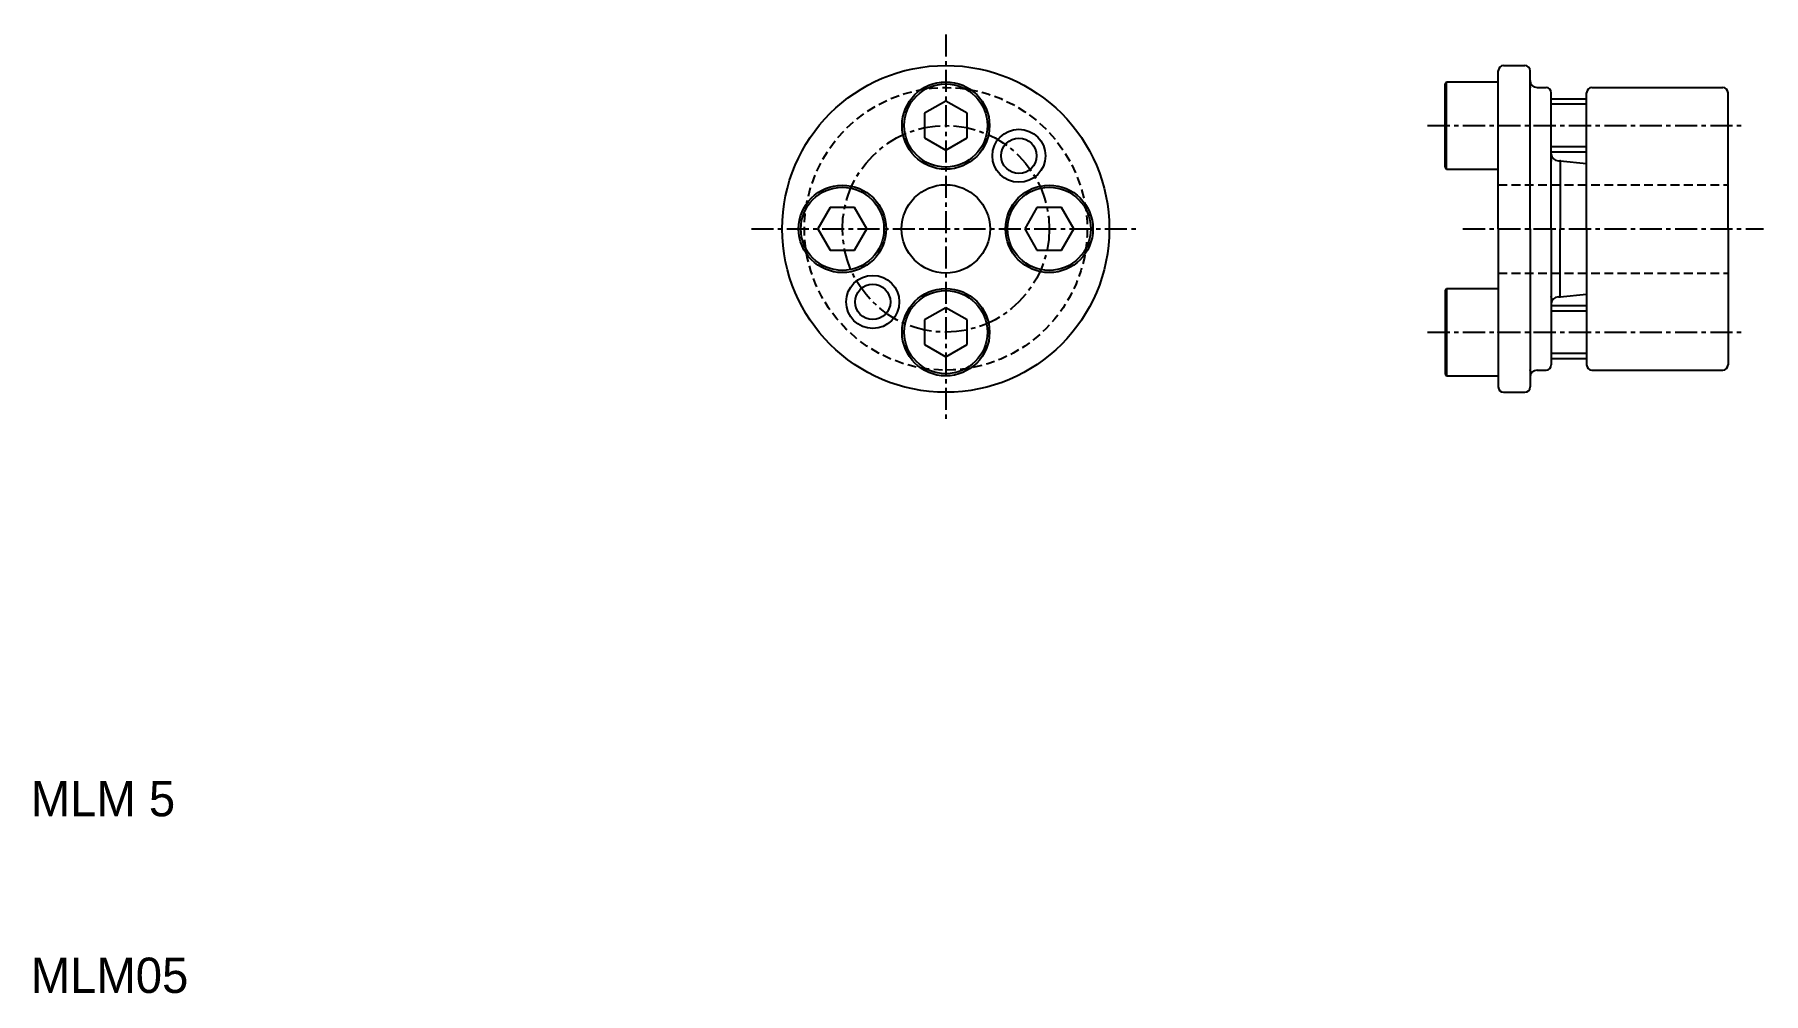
# Model space of a CAD drawing. Extents: x 10.2 to 108, y 10 to 64.3.
import ezdxf

# ---------------------------------------------------------------- set-up
doc = ezdxf.new("R2010")
doc.units = 0
doc.linetypes.add('CENTER', pattern=[2, 1.25, -0.25, 0.25, -0.25])
doc.linetypes.add('DASHED', pattern=[0.75, 0.5, -0.25])
doc.layers.get('0').update_dxf_attribs({"linetype": 'CONTINUOUS'})
doc.layers.add('CENTER', color=1, linetype='CENTER')

msp = doc.modelspace()

# ---------------------------------------------------------------- linework, layer by layer
at = {"color": 7, "linetype": 'CONTINUOUS'}
for p, q in [((93.026, 53.255), (93.026, 62.205)), ((93.326, 62.505), (94.526, 62.505)), ((94.826, 53.255), (94.826, 62.205)), ((90.026, 61.458), (90.096, 61.58)), ((90.026, 56.751), (90.026, 61.458)), ((90.096, 56.63), (90.096, 61.58)), ((90.096, 61.58), (93.026, 61.58)), ((93.026, 56.63), (93.026, 61.58)), ((95.226, 61.255), (95.726, 61.255)), ((96.026, 53.255), (96.026, 60.955)), ((98.026, 53.255), (98.026, 60.955)), ((98.326, 61.255), (105.726, 61.255)), ((106.026, 53.255), (106.026, 60.955)), ((61.771, 60.49), (60.571, 59.798)), ((60.571, 59.798), (60.571, 58.412)), ((62.971, 59.798), (61.771, 60.49)), ((62.971, 58.412), (62.971, 59.798)), ((98.026, 60.605), (96.026, 60.605)), ((60.571, 58.412), (61.771, 57.719)), ((61.771, 57.719), (62.971, 58.412)), ((90.026, 56.751), (90.096, 56.63)), ((98.026, 57.605), (96.026, 57.605)), ((96.426, 57.105), (96.526, 57.105)), ((96.526, 57.105), (98.026, 56.955)), ((96.526, 57.105), (96.526, 53.255)), ((90.096, 56.63), (93.026, 56.63)), ((55.229, 54.455), (54.536, 53.255)), ((56.614, 54.455), (55.229, 54.455)), ((57.307, 53.255), (56.614, 54.455)), ((66.929, 54.455), (66.236, 53.255)), ((68.314, 54.455), (66.929, 54.455)), ((69.007, 53.255), (68.314, 54.455)), ((54.536, 53.255), (55.229, 52.055)), ((56.614, 52.055), (57.307, 53.255)), ((66.236, 53.255), (66.929, 52.055)), ((68.314, 52.055), (69.007, 53.255)), ((93.026, 53.255), (93.026, 44.305)), ((94.826, 53.255), (94.826, 44.305)), ((96.026, 53.255), (96.026, 45.555)), ((96.526, 49.405), (96.526, 53.255)), ((98.026, 53.255), (98.026, 45.555)), ((106.026, 53.255), (106.026, 45.555)), ((55.229, 52.055), (56.614, 52.055)), ((66.929, 52.055), (68.314, 52.055)), ((90.026, 49.758), (90.096, 49.88)), ((90.026, 49.758), (90.026, 45.051)), ((90.096, 49.88), (90.096, 44.93)), ((90.096, 49.88), (93.026, 49.88)), ((93.026, 49.88), (93.026, 44.93)), ((98.026, 48.905), (96.026, 48.905)), ((96.426, 49.405), (96.526, 49.405)), ((96.526, 49.405), (98.026, 49.555)), ((61.771, 48.79), (60.571, 48.098)), ((60.571, 48.098), (60.571, 46.712)), ((62.971, 48.098), (61.771, 48.79)), ((62.971, 46.712), (62.971, 48.098)), ((60.571, 46.712), (61.771, 46.019)), ((61.771, 46.019), (62.971, 46.712)), ((90.026, 45.051), (90.096, 44.93)), ((95.226, 45.255), (95.726, 45.255)), ((98.026, 45.905), (96.026, 45.905)), ((98.326, 45.255), (105.726, 45.255)), ((90.096, 44.93), (93.026, 44.93)), ((93.326, 44.005), (94.526, 44.005))]:
    msp.add_line(p, q, dxfattribs=at)
at = {"color": 3, "linetype": 'CONTINUOUS'}
for p, q in [((98.026, 60.305), (96.026, 60.305)), ((98.026, 57.905), (96.026, 57.905)), ((98.026, 48.605), (96.026, 48.605)), ((98.026, 46.205), (96.026, 46.205))]:
    msp.add_line(p, q, dxfattribs=at)
at = {"color": 3, "linetype": 'DASHED'}
for p, q in [((93.026, 55.755), (106.026, 55.755)), ((93.026, 50.755), (106.026, 50.755))]:
    msp.add_line(p, q, dxfattribs=at)
at = {"color": 7, "linetype": 'CONTINUOUS'}
for centre, radius in [((61.771, 53.255), 9.25), ((61.771, 59.105), 2.475), ((61.771, 59.105), 2.353), ((65.908, 57.391), 1), ((61.771, 53.255), 2.5), ((55.921, 53.255), 2.475), ((55.921, 53.255), 2.353), ((67.621, 53.255), 2.475), ((67.621, 53.255), 2.353), ((57.635, 49.118), 1), ((61.771, 47.405), 2.475), ((61.771, 47.405), 2.353)]:
    msp.add_circle(centre, radius, dxfattribs=at)
at = {"color": 3, "linetype": 'DASHED'}
msp.add_circle((61.771, 53.255), 8, dxfattribs=at)
at = {"color": 3, "linetype": 'CONTINUOUS'}
for centre in [(65.908, 57.391), (57.635, 49.118)]:
    msp.add_circle(centre, 1.5, dxfattribs=at)
at = {"color": 7, "linetype": 'CONTINUOUS'}
for centre, radius, start, end in [((93.326, 62.205), 0.3, 90, 180), ((94.526, 62.205), 0.3, 0, 90), ((95.226, 61.655), 0.4, 180, 270), ((95.726, 60.955), 0.3, 0, 90), ((98.326, 60.955), 0.3, 90, 180), ((105.726, 60.955), 0.3, 0, 90), ((96.426, 57.505), 0.4, 180, 270), ((96.426, 49.005), 0.4, 90, 180), ((95.226, 44.855), 0.4, 90, 180), ((95.726, 45.555), 0.3, 270, 0), ((98.326, 45.555), 0.3, 180, 270), ((105.726, 45.555), 0.3, 270, 0), ((93.326, 44.305), 0.3, 180, 270), ((94.526, 44.305), 0.3, 270, 0)]:
    msp.add_arc(centre, radius, start, end, dxfattribs=at)
for p in [(94.826, 61.255), (93.026, 59.105), (96.026, 57.105), (96.526, 57.105), (96.026, 49.405), (96.526, 49.405), (93.026, 47.405), (94.826, 45.255)]:
    msp.add_point(p, dxfattribs=at)
at = {"layer": 'CENTER', "color": 1, "linetype": 'CENTER'}
for p, q in [((61.771, 64.255), (61.771, 42.255)), ((89.026, 59.105), (107.026, 59.105)), ((50.771, 53.255), (72.771, 53.255)), ((91.026, 53.255), (108.026, 53.255)), ((89.026, 47.405), (107.026, 47.405))]:
    msp.add_line(p, q, dxfattribs=at)
msp.add_circle((61.771, 53.255), 5.85, dxfattribs=at)

# ---------------------------------------------------------------- texts
at = {"color": 7, "linetype": 'CONTINUOUS'}
for s, p in [('MLM 5', (10, 20)), ('MLM05', (10, 10))]:
    msp.add_text(s, height=2, dxfattribs=at).set_placement(p)

doc.saveas('drawing.dxf')
